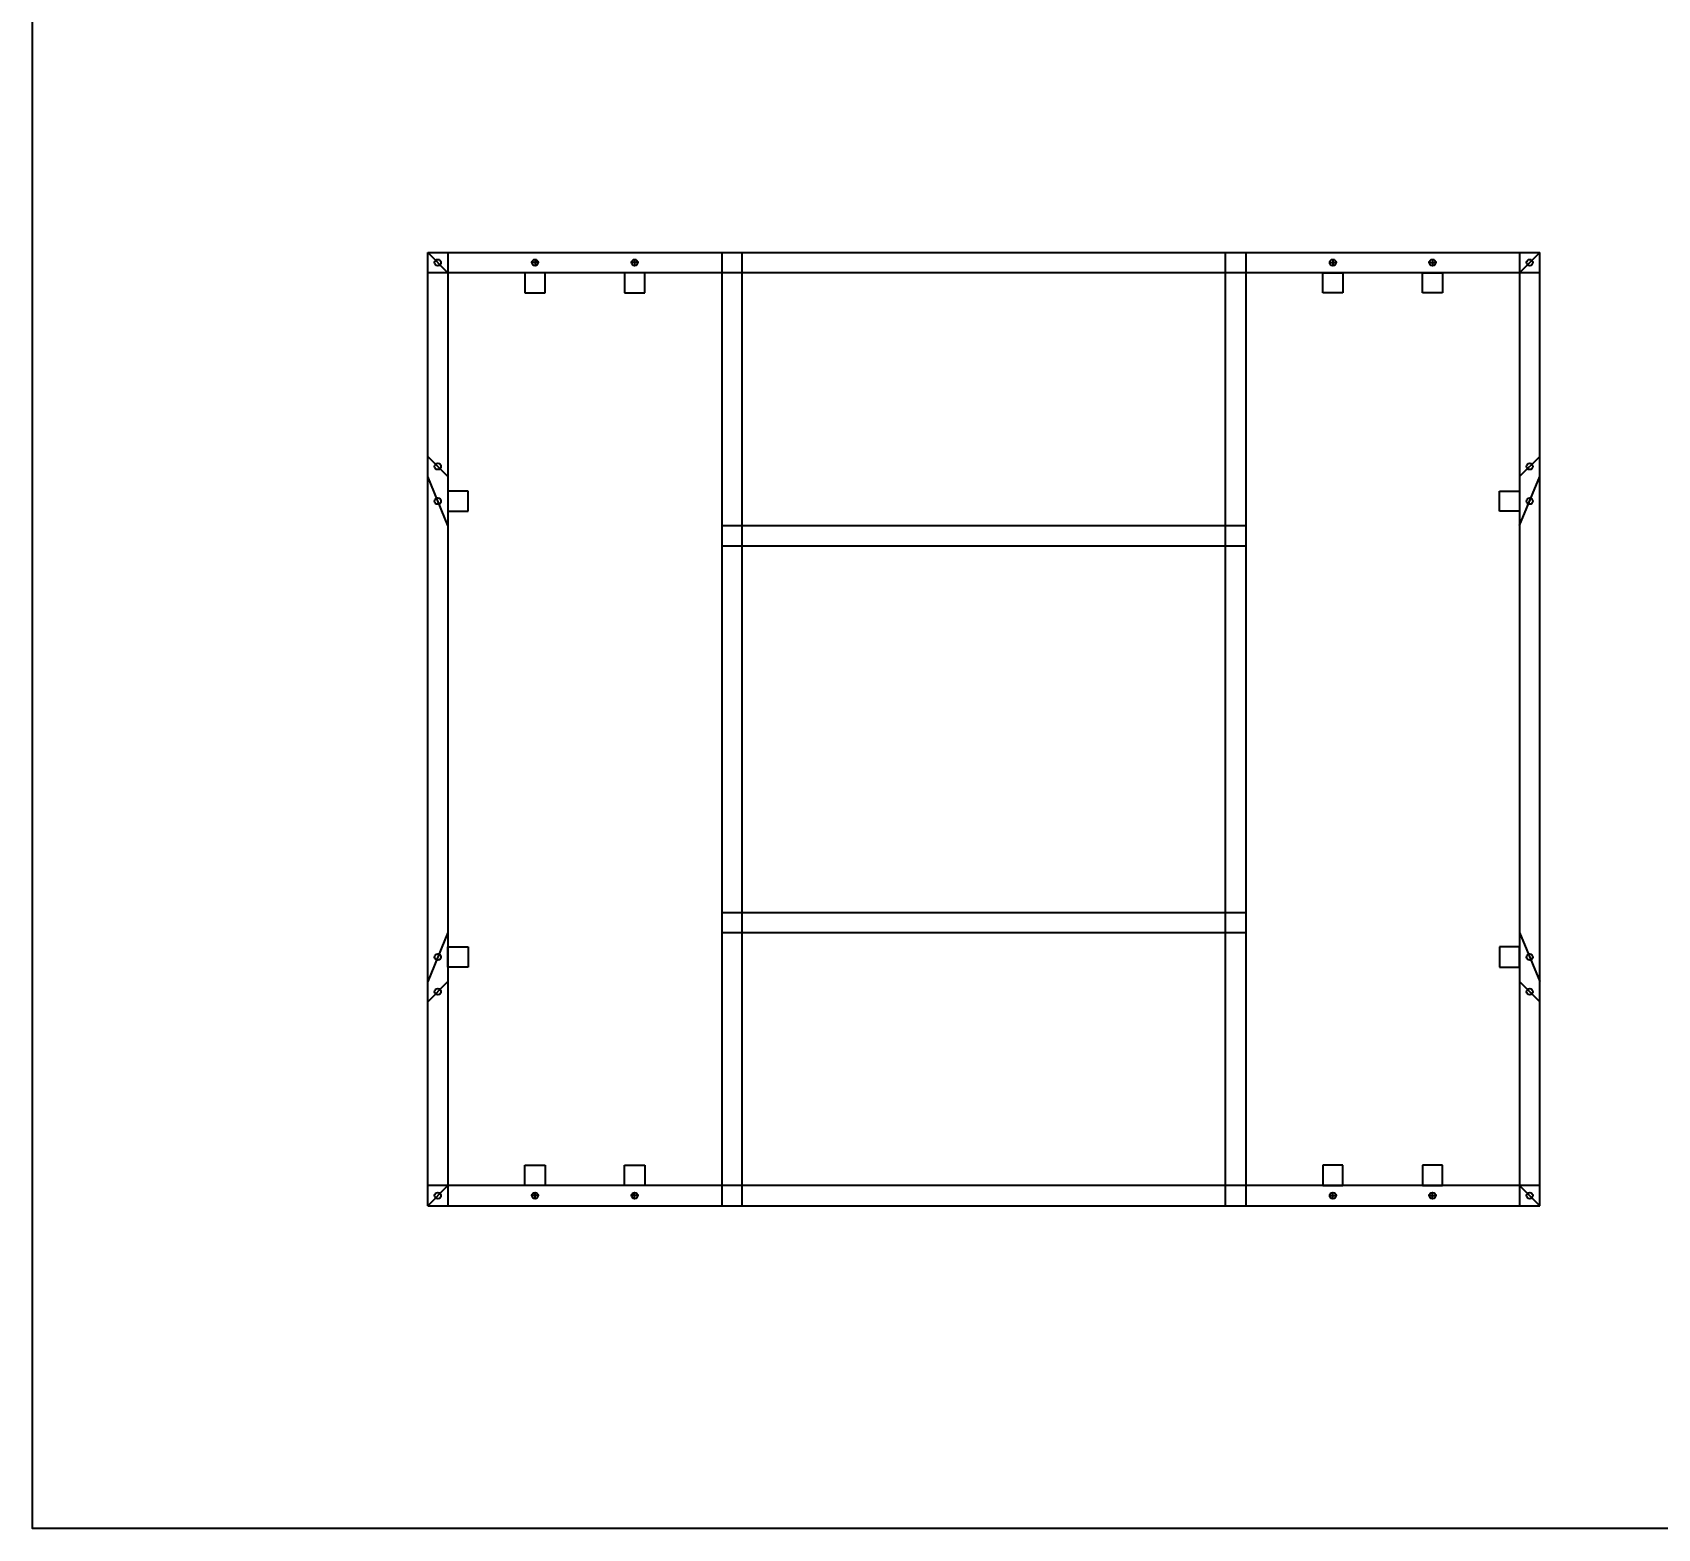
# Model space of a CAD drawing. Header units: millimetres. Extents: x -15418 to 43885, y -27590 to 23052.
# Drawn here: x -8341 to -7318, y -5511 to -4569 of the extents above; entities that cross this region are included whole.
import ezdxf

# ---------------------------------------------------------------- set-up
doc = ezdxf.new("R2010")
doc.units = ezdxf.units.MM
doc.header["$LTSCALE"] = 0.5
doc.layers.get('Defpoints').update_dxf_attribs({"color": 4})
for name, color, linetype in [('Layer2', 2, 'Continuous'), ('Layer3', 9, 'Continuous'), ('Layer4', 6, 'Continuous')]:
    doc.layers.add(name, color=color, linetype=linetype)

msp = doc.modelspace()

# ---------------------------------------------------------------- linework, layer by layer
at = {"layer": 'Defpoints', "transparency": 33554661}
msp.add_lwpolyline([(-8341.0602, -3627.2615), (-6295.4271, -3627.2615), (-6295.4271, -5510.6353), (-8341.0602, -5510.6353)], close=True, dxfattribs=at)
at = {"layer": 'Layer2', "transparency": 33554661}
for p, q in [((-8092.3175, -4707.4305), (-7392.3175, -4707.4305)), ((-8092.3175, -5307.4305), (-8092.3175, -4707.4305)), ((-8079.6175, -4707.4305), (-8079.6175, -5307.4305)), ((-8022.7675, -4713.7805), (-8026.7675, -4713.7805)), ((-8024.7675, -4711.7805), (-8024.7675, -4715.7805)), ((-7960.0675, -4713.7805), (-7964.0675, -4713.7805)), ((-7962.0675, -4711.7805), (-7962.0675, -4715.7805)), ((-7524.5675, -4713.7805), (-7520.5675, -4713.7805)), ((-7522.5675, -4711.7805), (-7522.5675, -4715.7805)), ((-7461.8675, -4713.7805), (-7457.8675, -4713.7805)), ((-7459.8675, -4711.7805), (-7459.8675, -4715.7805)), ((-7405.0175, -4707.4305), (-7405.0175, -5307.4305)), ((-7392.3175, -5307.4305), (-7392.3175, -4707.4305)), ((-7392.3175, -4720.1305), (-8092.3175, -4720.1305)), ((-8031.1175, -4720.1305), (-8031.1175, -4732.8305)), ((-8018.4175, -4720.1305), (-8031.1175, -4720.1305)), ((-8018.4175, -4732.8305), (-8018.4175, -4720.1305)), ((-7968.3435, -4720.1305), (-7968.3435, -4732.8305)), ((-7955.6435, -4720.1305), (-7968.3435, -4720.1305)), ((-7955.6435, -4732.8305), (-7955.6435, -4720.1305)), ((-7528.9915, -4732.8305), (-7528.9915, -4720.1305)), ((-7528.9915, -4720.1305), (-7516.2915, -4720.1305)), ((-7516.2915, -4720.1305), (-7516.2915, -4732.8305)), ((-7466.2175, -4732.8305), (-7466.2175, -4720.1305)), ((-7466.2175, -4720.1305), (-7453.5175, -4720.1305)), ((-7453.5175, -4720.1305), (-7453.5175, -4732.8305)), ((-8031.1175, -4732.8305), (-8018.4175, -4732.8305)), ((-7968.3435, -4732.8305), (-7955.6435, -4732.8305)), ((-7516.2915, -4732.8305), (-7528.9915, -4732.8305)), ((-7453.5175, -4732.8305), (-7466.2175, -4732.8305)), ((-8079.6175, -4879.3805), (-8092.3175, -4848.4805)), ((-8079.6175, -4857.5805), (-8079.6175, -4870.2805)), ((-8066.9175, -4857.5805), (-8079.6175, -4857.5805)), ((-8066.9175, -4870.2805), (-8066.9175, -4857.5805)), ((-7417.7175, -4870.2805), (-7417.7175, -4857.5805)), ((-7417.7175, -4857.5805), (-7405.0175, -4857.5805)), ((-7405.0175, -4879.3805), (-7392.3175, -4848.4805)), ((-7405.0175, -4857.5805), (-7405.0175, -4870.2805)), ((-8079.6175, -4870.2805), (-8066.9175, -4870.2805)), ((-7405.0175, -4870.2805), (-7417.7175, -4870.2805)), ((-8079.6175, -5135.4805), (-8092.3175, -5166.3805)), ((-8079.6175, -5157.2805), (-8079.6175, -5144.5805)), ((-8079.6175, -5144.5805), (-8066.9175, -5144.5805)), ((-8066.9175, -5144.5805), (-8066.9175, -5157.2805)), ((-7405.0175, -5144.5805), (-7417.7175, -5144.5805)), ((-7417.7175, -5144.5805), (-7417.7175, -5157.2805)), ((-7405.0175, -5135.4805), (-7392.3175, -5166.3805)), ((-7405.0175, -5157.2805), (-7405.0175, -5144.5805)), ((-8066.9175, -5157.2805), (-8079.6175, -5157.2805)), ((-7417.7175, -5157.2805), (-7405.0175, -5157.2805)), ((-8031.1175, -5294.7305), (-8031.1175, -5282.0305)), ((-8031.1175, -5282.0305), (-8018.4175, -5282.0305)), ((-8018.4175, -5282.0305), (-8018.4175, -5294.7305)), ((-7968.3435, -5294.7305), (-7968.3435, -5282.0305)), ((-7968.3435, -5282.0305), (-7955.6435, -5282.0305)), ((-7955.6435, -5282.0305), (-7955.6435, -5294.7305)), ((-7516.2915, -5282.0305), (-7528.9915, -5282.0305)), ((-7528.9915, -5282.0305), (-7528.9915, -5294.7305)), ((-7516.2915, -5294.7305), (-7516.2915, -5282.0305)), ((-7453.5175, -5282.0305), (-7466.2175, -5282.0305)), ((-7466.2175, -5282.0305), (-7466.2175, -5294.7305)), ((-7453.5175, -5294.7305), (-7453.5175, -5282.0305)), ((-7392.3175, -5294.7305), (-8092.3175, -5294.7305)), ((-8018.4175, -5294.7305), (-8031.1175, -5294.7305)), ((-7955.6435, -5294.7305), (-7968.3435, -5294.7305)), ((-7528.9915, -5294.7305), (-7516.2915, -5294.7305)), ((-7466.2175, -5294.7305), (-7453.5175, -5294.7305)), ((-8092.3175, -5307.4305), (-7392.3175, -5307.4305)), ((-8022.7675, -5301.0805), (-8026.7675, -5301.0805)), ((-8024.7675, -5303.0805), (-8024.7675, -5299.0805)), ((-7960.0675, -5301.0805), (-7964.0675, -5301.0805)), ((-7962.0675, -5303.0805), (-7962.0675, -5299.0805)), ((-7524.5675, -5301.0805), (-7520.5675, -5301.0805)), ((-7522.5675, -5303.0805), (-7522.5675, -5299.0805)), ((-7461.8675, -5301.0805), (-7457.8675, -5301.0805)), ((-7459.8675, -5303.0805), (-7459.8675, -5299.0805))]:
    msp.add_line(p, q, dxfattribs=at)
for centre in [(-8024.7675, -4713.7805), (-7962.0675, -4713.7805), (-7522.5675, -4713.7805), (-7459.8675, -4713.7805), (-8085.9675, -4863.9305), (-7398.6675, -4863.9305), (-8085.9675, -5150.9305), (-7398.6675, -5150.9305), (-8024.7675, -5301.0805), (-7962.0675, -5301.0805), (-7522.5675, -5301.0805), (-7459.8675, -5301.0805)]:
    msp.add_circle(centre, 2, dxfattribs=at)
at = {"layer": 'Layer3', "transparency": 33554661}
for p, q in [((-8092.3175, -4707.4305), (-8079.6175, -4720.1305)), ((-7907.2175, -4707.4305), (-7907.2175, -5307.4305)), ((-7894.5175, -4707.4305), (-7894.5175, -5307.4305)), ((-7590.1175, -5307.4305), (-7590.1175, -4707.4305)), ((-7577.4175, -4707.4305), (-7577.4175, -5307.4305)), ((-7392.3175, -4707.4305), (-7405.0175, -4720.1305)), ((-8092.3175, -4835.7805), (-8079.6175, -4848.4805)), ((-7392.3175, -4835.7805), (-7405.0175, -4848.4805)), ((-8092.3175, -5179.0805), (-8079.6175, -5166.3805)), ((-7392.3175, -5179.0805), (-7405.0175, -5166.3805)), ((-8092.3175, -5307.4305), (-8079.6175, -5294.7305)), ((-7392.3175, -5307.4305), (-7405.0175, -5294.7305))]:
    msp.add_line(p, q, dxfattribs=at)
for centre in [(-8085.9675, -4713.7805), (-8024.7675, -4713.7805), (-7962.0675, -4713.7805), (-7522.5675, -4713.7805), (-7459.8675, -4713.7805), (-7398.6675, -4713.7805), (-8085.9675, -4842.1305), (-7398.6675, -4842.1305), (-8085.9675, -5172.7305), (-7398.6675, -5172.7305), (-8085.9675, -5301.0805), (-8024.7675, -5301.0805), (-7962.0675, -5301.0805), (-7522.5675, -5301.0805), (-7459.8675, -5301.0805), (-7398.6675, -5301.0805)]:
    msp.add_circle(centre, 2, dxfattribs=at)
at = {"layer": 'Layer4', "transparency": 33554661}
for p, q in [((-7907.2175, -4879.3805), (-7577.4175, -4879.3805)), ((-7907.2175, -4892.0805), (-7577.4175, -4892.0805)), ((-7907.2175, -5122.7805), (-7577.4175, -5122.7805)), ((-7907.2175, -5135.4805), (-7577.4175, -5135.4805))]:
    msp.add_line(p, q, dxfattribs=at)

doc.saveas('drawing.dxf')
